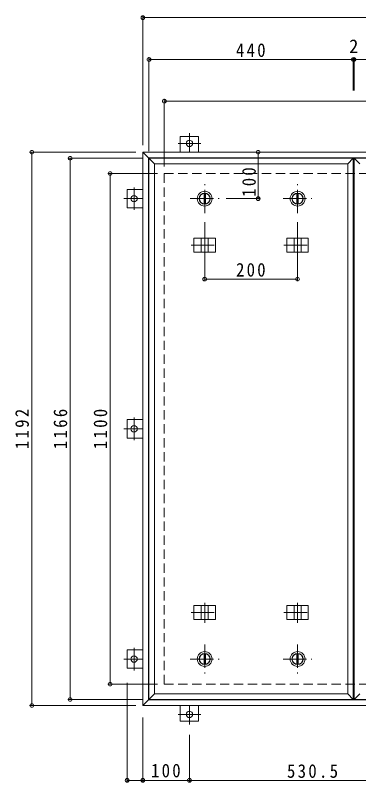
# Model space of a CAD drawing. Units: millimetres at full size, sheet at 1:10. Extents: x -2570 to 2371, y -1962 to 1335.
# Drawn here: x -2266 to -1527, y -349 to 1305 of the extents above; entities that cross this region are included whole.
import ezdxf
from ezdxf.enums import TextEntityAlignment as Align

# ---------------------------------------------------------------- set-up
doc = ezdxf.new("R2010")
doc.units = ezdxf.units.MM
doc.header["$LTSCALE"] = 10
doc.header["$PDMODE"] = 32
doc.header["$PDSIZE"] = 8
doc.linetypes.add('CHAIN1', pattern=[8, 5, -1, 1, -1])
doc.linetypes.add('DASHED2', pattern=[3, 2, -1])
for name, color, linetype, lineweight in [('0-1_躯体', 2, 'DASHED2', 9), ('0-2_仕上', 4, 'Continuous', 9), ('0-3_建具', 4, 'Continuous', 9), ('0-C', 2, 'Continuous', 9), ('0-E', 3, 'Continuous', 9), ('0-F', 7, 'Continuous', 9)]:
    doc.layers.add(name, color=color, linetype=linetype, lineweight=lineweight)
doc.styles.add('ＭＳ ゴシック', font='')
doc.styles.get('ＭＳ ゴシック').set_extended_font_data('MS Gothic')

msp = doc.modelspace()

# ---------------------------------------------------------------- linework, layer by layer
at = {"layer": '0-1_躯体'}
for p, q in [((-1945.05, 963.77), (-245.05, 963.77)), ((-1945.05, -136.23), (-1945.05, 963.77)), ((-245.05, -136.23), (-1945.05, -136.23))]:
    msp.add_line(p, q, dxfattribs=at)
at = {"layer": '0-2_仕上'}
for p, q in [((-1978.05, 996.77), (-1978.05, -169.23)), ((-1538.05, 996.77), (-1538.05, -169.23)), ((-1536.05, 996.77), (-1536.05, -169.23)), ((-1966.05, 984.77), (-1966.05, -157.23)), ((-1550.05, 984.77), (-1550.05, -157.23))]:
    msp.add_line(p, q, dxfattribs=at)
for points in [[(-1966.05, 984.77), (-1978.05, 996.77), (-1538.05, 996.77)], [(-1966.05, 984.77), (-1550.05, 984.77), (-1538.05, 996.77)], [(-1524.05, 984.77), (-1536.05, 996.77), (-1096.05, 996.77)], [(-1966.05, -157.23), (-1978.05, -169.23), (-1538.05, -169.23)], [(-1966.05, -157.23), (-1550.05, -157.23), (-1538.05, -169.23)], [(-1524.05, -157.23), (-1536.05, -169.23), (-1096.05, -169.23)]]:
    msp.add_lwpolyline(points, dxfattribs=at)
at = {"layer": '0-3_建具', "color": 2}
for p, q in [((-1991.05, 1009.77), (-1979.05, 997.77)), ((-1991.05, 1009.77), (-199.05, 1009.77)), ((-1991.05, -182.23), (-1991.05, 1009.77)), ((-1979.05, 997.77), (-211.05, 997.77)), ((-1979.05, -170.23), (-1979.05, 997.77)), ((-1979.05, -170.23), (-1991.05, -182.23)), ((-211.05, -170.23), (-1979.05, -170.23)), ((-199.05, -182.23), (-1991.05, -182.23))]:
    msp.add_line(p, q, dxfattribs=at)
at = {"layer": '0-3_建具', "linetype": 'CHAIN1'}
for p, q in [((-1858.05, 831.89), (-1858.05, 788.65)), ((-1658.05, 831.89), (-1658.05, 788.65)), ((-1887.46, 809.77), (-1828.64, 809.77)), ((-1687.46, 809.77), (-1628.64, 809.77)), ((-1858.05, -4.35), (-1858.05, 38.89)), ((-1658.05, -4.35), (-1658.05, 38.89)), ((-1887.46, 17.77), (-1828.64, 17.77)), ((-1687.46, 17.77), (-1628.64, 17.77))]:
    msp.add_line(p, q, dxfattribs=at)
at = {"layer": '0-3_建具'}
for p, q in [((-1881.14, 824.77), (-1881.14, 794.77)), ((-1881.14, 824.77), (-1834.96, 824.77)), ((-1865.55, 824.77), (-1865.55, 794.77)), ((-1850.55, 824.77), (-1850.55, 794.77)), ((-1834.96, 824.77), (-1834.96, 794.77)), ((-1681.14, 824.77), (-1681.14, 794.77)), ((-1681.14, 824.77), (-1634.96, 824.77)), ((-1665.55, 824.77), (-1665.55, 794.77)), ((-1650.55, 824.77), (-1650.55, 794.77)), ((-1634.96, 824.77), (-1634.96, 794.77)), ((-1881.14, 794.77), (-1834.96, 794.77)), ((-1681.14, 794.77), (-1634.96, 794.77)), ((-1881.14, 2.77), (-1881.14, 32.77)), ((-1881.14, 32.77), (-1834.96, 32.77)), ((-1865.55, 2.77), (-1865.55, 32.77)), ((-1850.55, 2.77), (-1850.55, 32.77)), ((-1834.96, 2.77), (-1834.96, 32.77)), ((-1681.14, 2.77), (-1681.14, 32.77)), ((-1681.14, 32.77), (-1634.96, 32.77)), ((-1665.55, 2.77), (-1665.55, 32.77)), ((-1650.55, 2.77), (-1650.55, 32.77)), ((-1634.96, 2.77), (-1634.96, 32.77)), ((-1881.14, 2.77), (-1834.96, 2.77)), ((-1681.14, 2.77), (-1634.96, 2.77))]:
    msp.add_line(p, q, dxfattribs=at)
at = {"layer": '0-C', "linetype": 'CHAIN1'}
for p, q in [((-1858.05, 878.77), (-1858.05, 940.77)), ((-1658.05, 878.77), (-1658.05, 940.77)), ((-1889.05, 909.77), (-1827.05, 909.77)), ((-1689.05, 909.77), (-1627.05, 909.77)), ((-1858.05, -51.23), (-1858.05, -113.23)), ((-1658.05, -51.23), (-1658.05, -113.23)), ((-1889.05, -82.23), (-1827.05, -82.23)), ((-1689.05, -82.23), (-1627.05, -82.23))]:
    msp.add_line(p, q, dxfattribs=at)
at = {"layer": '0-C'}
for p, q in [((-1859.55, 921.17), (-1859.55, 898.37)), ((-1856.55, 921.17), (-1856.55, 898.37)), ((-1659.55, 921.17), (-1659.55, 898.37)), ((-1656.55, 921.17), (-1656.55, 898.37)), ((-1859.55, -93.63), (-1859.55, -70.83)), ((-1856.55, -93.63), (-1856.55, -70.83)), ((-1659.55, -93.63), (-1659.55, -70.83)), ((-1656.55, -93.63), (-1656.55, -70.83))]:
    msp.add_line(p, q, dxfattribs=at)
for centre, radius in [((-1858.05, 909.77), 16), ((-1858.05, 909.77), 12), ((-1858.05, 909.77), 11.5), ((-1658.05, 909.77), 16), ((-1658.05, 909.77), 12), ((-1658.05, 909.77), 11.5), ((-1858.05, -82.23), 16), ((-1858.05, -82.23), 12), ((-1858.05, -82.23), 11.5), ((-1658.05, -82.23), 16), ((-1658.05, -82.23), 12), ((-1658.05, -82.23), 11.5)]:
    msp.add_circle(centre, radius, dxfattribs=at)
at = {"layer": '0-E'}
for p, q in [((-1911.05, 1043.97), (-1871.05, 1043.97)), ((-1911.05, 1043.97), (-1911.05, 1009.77)), ((-1871.05, 1043.97), (-1871.05, 1009.77)), ((-2025.25, 889.77), (-2025.25, 929.77)), ((-2025.25, 929.77), (-1991.05, 929.77)), ((-2025.25, 889.77), (-1991.05, 889.77)), ((-2025.25, 393.77), (-2025.25, 433.77)), ((-2025.25, 433.77), (-1991.05, 433.77)), ((-2025.25, 393.77), (-1991.05, 393.77)), ((-2025.25, -102.23), (-2025.25, -62.23)), ((-2025.25, -62.23), (-1991.05, -62.23)), ((-2025.25, -102.23), (-1991.05, -102.23)), ((-1911.05, -216.43), (-1911.05, -182.23)), ((-1871.05, -216.43), (-1871.05, -182.23)), ((-1871.05, -216.43), (-1911.05, -216.43))]:
    msp.add_line(p, q, dxfattribs=at)
at = {"layer": '0-E', "linetype": 'CHAIN1'}
for p, q in [((-1891.05, 1050.94), (-1891.05, 1009.77)), ((-1866.67, 1028.97), (-1915.43, 1028.97)), ((-2010.25, 934.15), (-2010.25, 885.39)), ((-2032.22, 909.77), (-1991.05, 909.77)), ((-2010.25, 438.15), (-2010.25, 389.39)), ((-2032.22, 413.77), (-1991.05, 413.77)), ((-2010.25, -57.85), (-2010.25, -106.61)), ((-2032.22, -82.23), (-1991.05, -82.23)), ((-1891.05, -223.4), (-1891.05, -182.23)), ((-1915.43, -201.43), (-1866.67, -201.43))]:
    msp.add_line(p, q, dxfattribs=at)
at = {"layer": '0-E'}
for centre in [(-1891.05, 1028.97), (-2010.25, 909.77), (-2010.25, 413.77), (-2010.25, -82.23), (-1891.05, -201.43)]:
    msp.add_circle(centre, 7, dxfattribs=at)
at = {"layer": '0-F'}
for p, q in [((-1991.05, 1024.77), (-1991.05, 1304.77)), ((-1991.05, 1299.77), (-199.05, 1299.77)), ((-1978.05, 1011.77), (-1978.05, 1214.77)), ((-1978.05, 1209.77), (-1538.05, 1209.77)), ((-1538.05, 1212.77), (-1538.05, 1142.88)), ((-1538.05, 1209.77), (-1536.05, 1209.77)), ((-1536.05, 1212.77), (-1536.05, 1142.88)), ((-1536.05, 1209.77), (-1096.05, 1209.77)), ((-1945.05, 978.77), (-1945.05, 1124.77)), ((-1945.05, 1119.77), (-245.05, 1119.77)), ((-2006.05, 1009.77), (-2235.31, 1009.77)), ((-2230.31, -182.23), (-2230.31, 1009.77)), ((-1742.7, 1009.77), (-1742.7, 909.77)), ((-1993.05, 996.77), (-2152.84, 996.77)), ((-2147.84, -169.23), (-2147.84, 996.77)), ((-1960.05, 963.77), (-2066.67, 963.77)), ((-2061.67, -136.23), (-2061.67, 963.77)), ((-1739.7, 909.77), (-1811.87, 909.77)), ((-1858.05, 733.47), (-1858.05, 858.77)), ((-1658.05, 733.47), (-1658.05, 858.77)), ((-1858.05, 736.47), (-1658.05, 736.47)), ((-1960.05, -136.23), (-2066.67, -136.23)), ((-2025.25, -348.6), (-2025.25, -133.44)), ((-1993.05, -169.23), (-2152.84, -169.23)), ((-2006.05, -182.23), (-2235.31, -182.23)), ((-1991.05, -208.44), (-1991.05, -348.6)), ((-1891.05, -245.74), (-1891.05, -348.6)), ((-2025.25, -343.6), (-1991.05, -343.6)), ((-1991.05, -343.6), (-1891.05, -343.6)), ((-1891.05, -343.6), (-1360.55, -343.6))]:
    msp.add_line(p, q, dxfattribs=at)
for p in [(-1991.05, 1299.77), (-1978.05, 1209.77), (-1538.05, 1209.77), (-1536.05, 1209.77), (-1945.05, 1119.77), (-2230.31, 1009.77), (-1742.7, 1009.77), (-2147.84, 996.77), (-2061.67, 963.77), (-1742.7, 909.77), (-1858.05, 736.47), (-1658.05, 736.47), (-2061.67, -136.23), (-2147.84, -169.23), (-2230.31, -182.23), (-2025.25, -343.6), (-1991.05, -343.6), (-1891.05, -343.6)]:
    msp.add_point(p, dxfattribs=at)

# ---------------------------------------------------------------- texts
at = {"layer": '0-F', "color": 2, "style": 'ＭＳ ゴシック'}
msp.add_text('2', height=29.33, dxfattribs=at).set_placement((-1547.05, 1214.77), align=Align.BOTTOM_LEFT)
at = {"layer": '0-F', "color": 2, "char_height": 29.33, "attachment_point": 7, "style": 'ＭＳ ゴシック'}
for s, insert in [('\\T1.27;\\W0.9;440', (-1790.55, 1214.77)), ('\\T1.27;\\W0.9;200', (-1790.55, 741.47)), ('\\T1.27;\\W0.9;100', (-1973.55, -337.6)), ('\\T1.28;\\W0.9;530.5', (-1680.8, -338.6))]:
    msp.add_mtext(s, dxfattribs=dict(at, insert=insert))
at = {"layer": '0-F', "color": 2, "char_height": 29.33, "attachment_point": 7, "rotation": 90, "style": 'ＭＳ ゴシック'}
for s, insert in [('\\T1.27;\\W0.9;100', (-1747.7, 913.78)), ('\\T1.28;\\W0.9;1192', (-2236.31, 370.02)), ('\\T1.28;\\W0.9;1166', (-2153.84, 370.02)), ('\\T1.28;\\W0.9;1100', (-2067.67, 370.02))]:
    msp.add_mtext(s, dxfattribs=dict(at, insert=insert))

doc.saveas('drawing.dxf')
